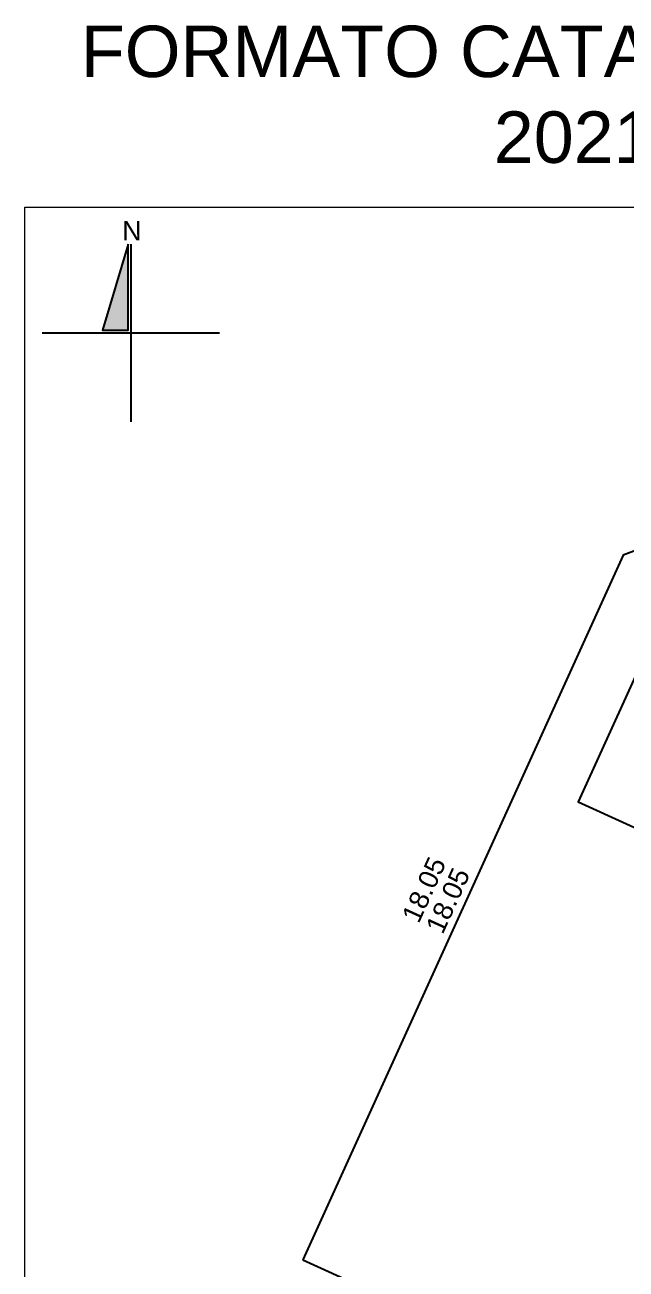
# Model space of a CAD drawing. Header units: inches. Extents: x 163.5 to 193.7, y 30.1 to 74.
# Drawn here: x 163.52 to 177.55, y 44.97 to 73.99 of the extents above; entities that cross this region are included whole.
import ezdxf

# ---------------------------------------------------------------- set-up
doc = ezdxf.new("R2010")
doc.units = ezdxf.units.IN
doc.header["$MEASUREMENT"] = 0
doc.layers.add('_DIV LOTES', color=7, linetype='Continuous')
doc.styles.add('Formato', font='arial.ttf')
doc.styles.add('Localizacion', font='arial.ttf')
doc.styles.add('Terreno', font='arial.ttf')
doc.dimstyles.new('T-100', dxfattribs={"dimscale": 0, "dimtxt": 0.45, "dimasz": 0.18, "dimexe": 0.18, "dimexo": 0.0625, "dimgap": 0.0905, "dimtad": 0, "dimzin": 1, "dimdsep": 46, "dimtxsty": 'Terreno', "dimblk": 'NONE', "dimcen": 0, "dimse1": 1, "dimse2": 1, "dimsd1": 1, "dimsd2": 1, "dimclrt": 256, "dimadec": 0, "dimazin": 0, "dimtfac": 1, "dimtix": 1, "dimtofl": 0, "dimtmove": 2, "dimatfit": 3, "dimldrblk": 'NONE', "dimfxl": 1, "dimtolj": 1, "dimarcsym": 0})

# ---------------------------------------------------------------- blocks, each defined once
blk = doc.blocks.new('Norte')
blk.add_hatch(color=256).paths.add_polyline_path([(2254.291, 2179.168), (2254.691, 2179.168), (2254.691, 2180.508)])
for p, q in [((2254.731, 2180.508), (2254.731, 2177.748)), ((2253.351, 2179.128), (2256.111, 2179.128))]:
    blk.add_line(p, q)
blk.add_lwpolyline([(2254.691, 2180.508), (2254.291, 2179.168), (2254.691, 2179.168)], close=True)
at = {"insert": (2254.595, 2180.866), "char_height": 0.3, "width": 0.27128, "attachment_point": 1, "style": 'Localizacion'}
blk.add_mtext('N', dxfattribs=at)
blk = doc.blocks.new('*D29')
at = {"layer": 'Defpoints', "color": 0, "transparency": 16777216}
for p in [(177.479, 61.621), (169.651, 45.353), (170.002, 45.193)]:
    blk.add_point(p, dxfattribs=at)
at = {"transparency": 16777216, "insert": (173.39, 53.567), "char_height": 0.45, "attachment_point": 5, "rotation": 65.528, "style": 'Terreno'}
blk.add_mtext('\\A1;18.05', dxfattribs=at)
blk = doc.blocks.new('_None')
blk = doc.blocks.new('*D30')
at = {"layer": 'Defpoints', "color": 0, "transparency": 16777216}
for p in [(170.002, 45.193), (177.186, 41.923), (176.991, 41.495)]:
    blk.add_point(p, dxfattribs=at)
at = {"transparency": 16777216, "insert": (173.399, 43.129), "char_height": 0.45, "attachment_point": 5, "rotation": 335.528, "style": 'Terreno'}
blk.add_mtext('\\A1;7.89', dxfattribs=at)
blk = doc.blocks.new('*D31')
at = {"layer": 'Defpoints', "color": 0, "transparency": 16777216}
for p in [(185.471, 60.126), (185.932, 59.917), (177.186, 41.923)]:
    blk.add_point(p, dxfattribs=at)
at = {"transparency": 16777216, "insert": (181.789, 50.815), "char_height": 0.45, "attachment_point": 5, "rotation": 65.528, "style": 'Terreno'}
blk.add_mtext('\\A1;20.00', dxfattribs=at)
blk = doc.blocks.new('*D33')
at = {"layer": 'Defpoints', "color": 0, "transparency": 16777216}
for p in [(180.062, 62.588), (177.333, 62.013), (177.479, 61.621)]:
    blk.add_point(p, dxfattribs=at)
at = {"transparency": 16777216, "insert": (178.624, 62.496), "char_height": 0.45, "attachment_point": 5, "rotation": 20.528, "style": 'Terreno'}
blk.add_mtext('\\A1;2.76', dxfattribs=at)
blk = doc.blocks.new('*D34')
at = {"layer": 'Defpoints', "color": 0, "transparency": 16777216}
for p in [(177.479, 61.621), (169.092, 45.607), (170.002, 45.193)]:
    blk.add_point(p, dxfattribs=at)
at = {"transparency": 16777216, "insert": (172.831, 53.821), "char_height": 0.45, "attachment_point": 5, "rotation": 65.528, "style": 'Terreno'}
blk.add_mtext('\\A1;18.05', dxfattribs=at)

msp = doc.modelspace()

# ---------------------------------------------------------------- linework, layer by layer
at = {"lineweight": 18}
msp.add_lwpolyline([(163.518, 69.739), (193.518, 69.739), (193.518, 40.189), (163.518, 40.189)], close=True, dxfattribs=at)
at = {"layer": '_DIV LOTES'}
msp.add_lwpolyline([(170.002, 45.193), (177.186, 41.923), (185.471, 60.126), (180.062, 62.588), (177.479, 61.621), (170.002, 45.193)], dxfattribs=at)
msp.add_lwpolyline([(183.215, 57.688), (178.279, 59.935), (176.43, 55.871), (181.365, 53.624)], close=True, dxfattribs=at)

# ---------------------------------------------------------------- block references
at = {"lineweight": 25, "xscale": 1.5, "yscale": 1.5, "zscale": 1.5}
msp.add_blockref('Norte', (-3216.104, -3201.888), dxfattribs=at)

# ---------------------------------------------------------------- texts
at = {"lineweight": 18, "insert": (178.468, 72.36), "char_height": 1.2, "width": 31.23058, "attachment_point": 5, "style": 'Formato'}
msp.add_mtext('\\A1;FORMATO CATASTRAL EXTERNO 2021-2024', dxfattribs=at)

# ---------------------------------------------------------------- dimensions: what is measured, and where the dimension line sits
for p1, p2, distance, picture, middle in [((180.062, 62.588), (177.479, 61.621), -0.418, '*D33', (178.624, 62.496)), ((177.479, 61.621), (170.002, 45.193), -1, '*D34', (172.831, 53.821)), ((177.479, 61.621), (170.002, 45.193), -0.386, '*D29', (173.39, 53.567)), ((177.186, 41.923), (185.471, 60.126), -0.506, '*D31', (181.789, 50.815)), ((170.002, 45.193), (177.186, 41.923), -0.471, '*D30', (173.399, 43.129))]:
    dim = msp.add_aligned_dim(p1=p1, p2=p2, distance=distance, dimstyle='T-100', override={"dimscale": 1})
    dim.commit()
    dim.dimension.update_dxf_attribs({"geometry": picture, "text_midpoint": middle})

doc.saveas('drawing.dxf')
